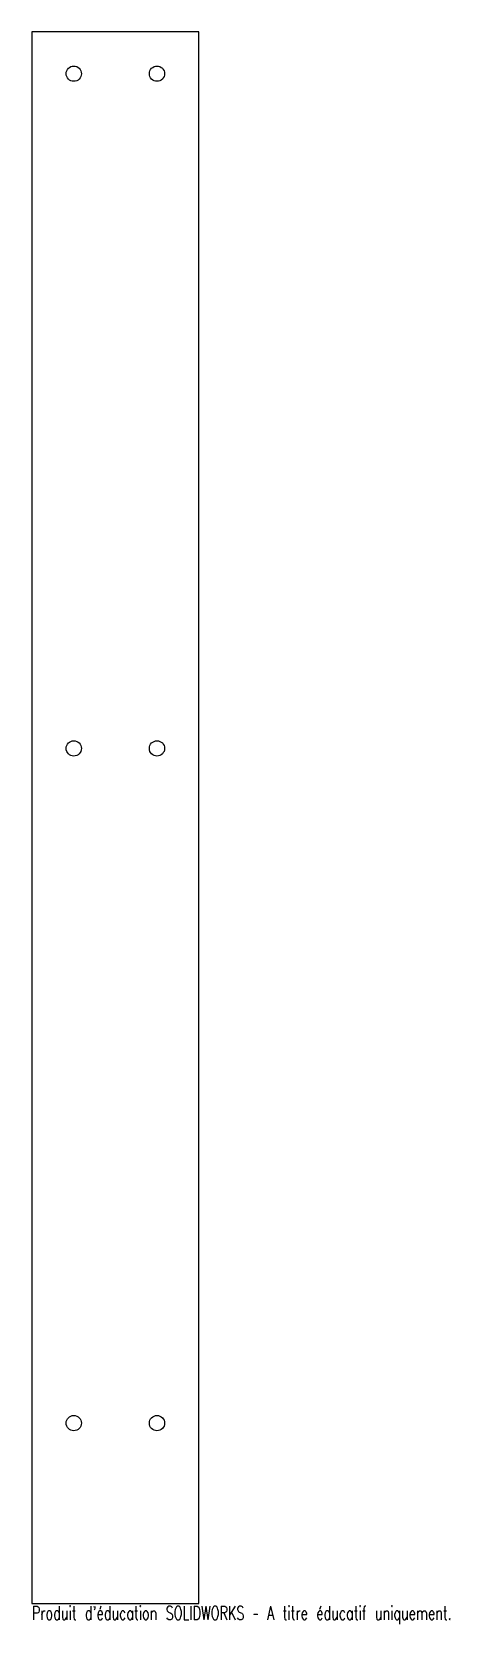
# Model space of a CAD drawing. Header units: millimetres. Extents: x 0 to 151, y -8 to 567.
import ezdxf

# ---------------------------------------------------------------- set-up
doc = ezdxf.new("R2010")
doc.units = ezdxf.units.MM
doc.styles.add('SLDTEXTSTYLE0', font='TXT', dxfattribs={"width": 0.7, "bigfont": 'bigfont'})

msp = doc.modelspace()

# ---------------------------------------------------------------- linework, layer by layer
at = {"color": 7, "linetype": 'Continuous', "lineweight": 25}
for p, q in [((-0.1, 567.1), (-0.1, -0.1)), ((60.1, 567.1), (-0.1, 567.1)), ((60.1, -0.1), (60.1, 567.1)), ((-0.1, -0.1), (60.1, -0.1))]:
    msp.add_line(p, q, dxfattribs=at)
for centre in [(15, 552), (45, 552), (15, 308.5), (45, 308.5), (15, 65), (45, 65)]:
    msp.add_circle(centre, 2.75, dxfattribs=at)

# ---------------------------------------------------------------- texts
at = {"color": 7, "linetype": 'Continuous', "insert": (-0.1, -1.12), "char_height": 4.8336, "attachment_point": 1, "style": 'SLDTEXTSTYLE0'}
msp.add_mtext("Produit d'éducation SOLIDWORKS – A titre éducatif uniquement.", dxfattribs=at)

doc.saveas('drawing.dxf')
